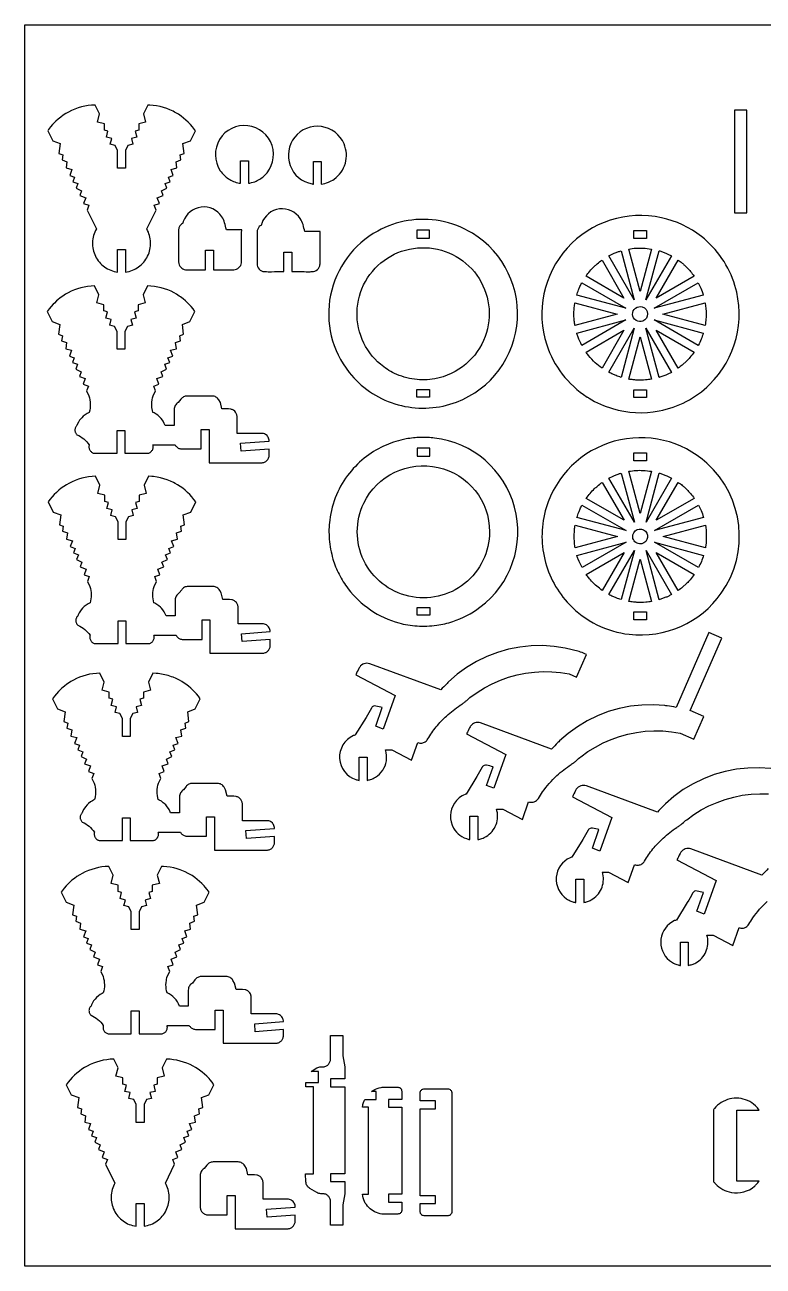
# Model space of a CAD drawing. Extents: x -1653 to 1827, y -1226 to 660.
# Drawn here: x -1653 to -532, y -1226 to 660 of the extents above; entities that cross this region are included whole.
import ezdxf

# ---------------------------------------------------------------- set-up
doc = ezdxf.new("R2010")
doc.units = 0
doc.header["$MEASUREMENT"] = 0
doc.layers.get('0').update_dxf_attribs({"linetype": 'CONTINUOUS'})
doc.layers.add('SECTIONCUTEDGES', color=18, linetype='CONTINUOUS')

msp = doc.modelspace()

# ---------------------------------------------------------------- linework, layer by layer
msp.add_lwpolyline([(1827.1, 660.5), (1827.1, -1226.1), (-1653.3, -1226.1), (-1653.3, 660.5)], close=True)
at = {"layer": 'SECTIONCUTEDGES'}
for points in [[(-1543.3, 304.1), (-1541.8, 301.9), (-1540.1, 299.8), (-1538.3, 297.8), (-1536.4, 295.9), (-1534.4, 294.1), (-1532.3, 292.5), (-1530.1, 291), (-1527.8, 289.7), (-1525.4, 288.4), (-1522.9, 287.4), (-1520.4, 286.4), (-1517.8, 285.6), (-1515.1, 285), (-1512.4, 284.6), (-1512.4, 318.9), (-1500.4, 318.9), (-1500.4, 284.6), (-1497.7, 285), (-1495.1, 285.6), (-1492.5, 286.4), (-1490, 287.4), (-1487.5, 288.4), (-1485.1, 289.7), (-1482.8, 291), (-1480.6, 292.5), (-1478.5, 294.1), (-1476.5, 295.9), (-1474.6, 297.8), (-1472.8, 299.8), (-1471.1, 301.9), (-1469.6, 304.1), (-1468.1, 306.4), (-1466.8, 308.8), (-1465.7, 311.3), (-1464.7, 313.9), (-1463.9, 316.4), (-1463.3, 319.1), (-1462.8, 321.7), (-1462.5, 324.4), (-1462.3, 327), (-1462.3, 329.7), (-1462.5, 332.4), (-1462.8, 335), (-1463.3, 337.6), (-1464, 340.2), (-1464.8, 342.8), (-1465.7, 345.3), (-1466.9, 347.8), (-1468.2, 350.2), (-1454, 378.8), (-1456.8, 386.2), (-1448.9, 389.1), (-1452.1, 397.6), (-1443.1, 400.9), (-1445.7, 408), (-1437.5, 412.1), (-1440.2, 419.2), (-1432.6, 422.1), (-1435.2, 428.9), (-1427.9, 431.7), (-1431.2, 440.7), (-1422.3, 443), (-1423.6, 452.4), (-1416.3, 455.1), (-1417.3, 462.8), (-1411.4, 465), (-1413.4, 479.9), (-1401.9, 484.2), (-1394.3, 499.5), (-1395.7, 501.5), (-1398.6, 505.3), (-1401.7, 509), (-1405.1, 512.5), (-1408.6, 515.7), (-1412.2, 518.8), (-1416.1, 521.8), (-1420.1, 524.5), (-1422.1, 525.7), (-1425.9, 527.9), (-1428.2, 529.1), (-1433, 531.3), (-1437.9, 533.2), (-1442.9, 534.9), (-1448, 536.2), (-1453.1, 537.3), (-1458.4, 538), (-1463.6, 538.4), (-1466.3, 538.5), (-1472.9, 525), (-1469.8, 512.6), (-1480.4, 509.9), (-1480.4, 500.3), (-1485.8, 499), (-1483.4, 489.5), (-1491.5, 487.5), (-1489.3, 478.9), (-1496.7, 477), (-1500.4, 469.4), (-1500.4, 442.4), (-1512.4, 442.4), (-1512.4, 469.4), (-1516.2, 477), (-1523.6, 478.9), (-1521.4, 487.5), (-1529.4, 489.5), (-1527.1, 499), (-1532.5, 500.3), (-1532.5, 509.9), (-1543.1, 512.6), (-1540, 525), (-1546.6, 538.5), (-1551.9, 538.3), (-1557.1, 537.7), (-1562.3, 536.8), (-1567.4, 535.6), (-1572.5, 534.1), (-1577.4, 532.3), (-1582.3, 530.2), (-1587, 527.9), (-1590.8, 525.7), (-1594.9, 523.1), (-1598.8, 520.3), (-1602.5, 517.3), (-1606.1, 514.1), (-1607.8, 512.5), (-1611.1, 509), (-1614.3, 505.3), (-1617.2, 501.5), (-1618.6, 499.5), (-1611, 484.2), (-1599.5, 479.9), (-1601.5, 465), (-1595.6, 462.8), (-1596.6, 455.1), (-1589.3, 452.4), (-1590.6, 443), (-1581.7, 440.7), (-1585, 431.7), (-1577.7, 428.9), (-1580.3, 422.1), (-1572.7, 419.2), (-1575.3, 412.1), (-1567.2, 408), (-1569.8, 400.9), (-1560.8, 397.6), (-1564, 389.1), (-1556.1, 386.2), (-1558.8, 378.8), (-1544.7, 350.2), (-1546, 347.8), (-1547.2, 345.3), (-1548.1, 342.8), (-1548.9, 340.2), (-1549.6, 337.6), (-1550.1, 335), (-1550.4, 332.4), (-1550.6, 329.7), (-1550.6, 327), (-1550.4, 324.4), (-1550.1, 321.7), (-1549.6, 319.1), (-1549, 316.4), (-1548.1, 313.9), (-1547.2, 311.3), (-1546, 308.8), (-1544.8, 306.4)], [(-575.7, 374.9), (-556.6, 374.9), (-556.6, 530.9), (-575.7, 530.9)], [(-1057.9, 348.3), (-1057.9, 336.3), (-1038.8, 336.3), (-1038.8, 348.3)], [(-728.4, 335.8), (-728.4, 347.8), (-709.3, 347.8), (-709.3, 335.8)], [(-1575.6, 39), (-1574.9, 38.2), (-1574.2, 37.5), (-1571.5, 36.2), (-1568.8, 34.7), (-1566.3, 33), (-1563.9, 31.1), (-1561.6, 29.1), (-1559.4, 26.9), (-1557.4, 24.6), (-1555.6, 22.2), (-1555.8, 21.2), (-1556, 20.2), (-1556, 19.1), (-1556, 18.1), (-1555.8, 17.1), (-1555.5, 16.1), (-1555.2, 15.2), (-1554.7, 14.3), (-1554.2, 13.4), (-1553.5, 12.6), (-1552.8, 11.8), (-1552.1, 11.2), (-1551.2, 10.6), (-1550.3, 10.1), (-1549.4, 9.7), (-1548.4, 9.4), (-1513.2, 9.4), (-1513.2, 44.1), (-1501.2, 44.1), (-1501.2, 9.4), (-1465.9, 9.4), (-1464.9, 9.7), (-1464, 10.1), (-1463.1, 10.6), (-1462.3, 11.2), (-1461.5, 11.8), (-1460.8, 12.6), (-1460.2, 13.4), (-1459.6, 14.3), (-1459.1, 15.2), (-1458.8, 16.1), (-1458.5, 17.1), (-1458.4, 18.1), (-1458.3, 19.1), (-1458.3, 20.2), (-1458.5, 21.2), (-1458.7, 22.2), (-1425.1, 22.1), (-1424.5, 21.2), (-1423.8, 20.2), (-1423, 19.4), (-1422.1, 18.6), (-1421.2, 17.9), (-1420.2, 17.3), (-1419.2, 16.8), (-1418.1, 16.4), (-1417, 16.1), (-1415.8, 15.9), (-1414.5, 15.9), (-1385.6, 15.9), (-1385.6, 45.4), (-1373.6, 45.4), (-1373.6, -5.2), (-1294, -5.2), (-1292.8, -5.1), (-1291.6, -4.9), (-1290.5, -4.6), (-1289.4, -4.2), (-1288.3, -3.7), (-1287.4, -3.1), (-1286.4, -2.4), (-1285.6, -1.7), (-1284.8, -0.8), (-1284.1, 0.1), (-1283.5, 1.1), (-1283, 2.1), (-1282.6, 3.2), (-1282.3, 4.4), (-1282.1, 5.6), (-1282.1, 6.8), (-1282.1, 15.6), (-1324.7, 12.5), (-1325.6, 24.6), (-1282.1, 27.8), (-1282.2, 29.3), (-1282.5, 30.8), (-1283, 32.3), (-1283.6, 33.7), (-1284.5, 34.9), (-1285.5, 36.1), (-1286.6, 37.1), (-1287.9, 38), (-1289.3, 38.7), (-1290.8, 39.2), (-1292.3, 39.5), (-1293.8, 39.6), (-1330.9, 39.6), (-1330.9, 64.6), (-1330.9, 65.7), (-1331.1, 66.8), (-1331.3, 67.9), (-1331.7, 68.9), (-1332.1, 69.9), (-1333.2, 71.7), (-1334.6, 73.3), (-1336.3, 74.6), (-1337.2, 75.2), (-1338.2, 75.6), (-1339.2, 76), (-1340.3, 76.3), (-1344, 76.8), (-1353.9, 76.8), (-1356.3, 86.4), (-1358.7, 90.4), (-1359.5, 91.7), (-1360.6, 92.9), (-1361.7, 93.9), (-1363, 94.7), (-1364.4, 95.4), (-1365.9, 95.9), (-1367.4, 96.2), (-1369, 96.3), (-1406.9, 96.3), (-1408.3, 96.2), (-1409.7, 96), (-1411, 95.6), (-1412.3, 95), (-1413.5, 94.3), (-1414.6, 93.5), (-1415.6, 92.5), (-1416.5, 91.4), (-1420.2, 86.4), (-1421.9, 85.3), (-1423, 84.3), (-1424.1, 83.1), (-1424.9, 81.8), (-1425.6, 80.4), (-1426.1, 79), (-1426.4, 77.4), (-1426.5, 75.9), (-1426.5, 51.6), (-1440.1, 51.6), (-1441.5, 54.8), (-1443.2, 57.9), (-1444.1, 59.4), (-1446.2, 62.1), (-1448.6, 64.7), (-1451.2, 67), (-1454.1, 69), (-1457.1, 70.7), (-1458.7, 71.5), (-1459.5, 74.6), (-1459.8, 76.1), (-1460.2, 79.3), (-1460.4, 80.9), (-1460.4, 84), (-1460.3, 87.2), (-1459.9, 90.3), (-1459.3, 93.4), (-1458.5, 96.5), (-1454.8, 104), (-1457.5, 111.4), (-1449.7, 114.3), (-1452.8, 122.8), (-1443.8, 126.1), (-1446.5, 133.3), (-1438.3, 137.3), (-1440.9, 144.5), (-1433.3, 147.3), (-1435.9, 154.2), (-1428.6, 156.9), (-1431.9, 165.9), (-1423, 168.2), (-1424.3, 177.6), (-1417, 180.4), (-1418, 188), (-1412.1, 190.2), (-1414.1, 205.1), (-1402.6, 209.4), (-1395, 224.8), (-1397.8, 228.7), (-1400.9, 232.4), (-1402.5, 234.2), (-1405.8, 237.7), (-1409.3, 241), (-1412.9, 244.1), (-1416.8, 247), (-1418.8, 248.3), (-1422.8, 250.9), (-1426.6, 253.1), (-1431.3, 255.5), (-1436.2, 257.5), (-1441.1, 259.3), (-1446.2, 260.8), (-1451.3, 262), (-1456.5, 262.9), (-1461.7, 263.5), (-1467, 263.8), (-1473.7, 250.2), (-1470.5, 237.8), (-1481.1, 235.1), (-1481.1, 225.6), (-1486.6, 224.2), (-1484.2, 214.8), (-1492.2, 212.7), (-1490, 204.1), (-1497.4, 202.2), (-1501.2, 194.6), (-1501.2, 167.7), (-1513.2, 167.7), (-1513.2, 194.6), (-1516.9, 202.2), (-1524.3, 204.1), (-1522.1, 212.7), (-1530.2, 214.8), (-1527.8, 224.2), (-1533.2, 225.6), (-1533.2, 235.1), (-1543.8, 237.8), (-1540.7, 250.2), (-1547.4, 263.8), (-1552.6, 263.5), (-1557.9, 262.9), (-1563, 262), (-1568.2, 260.8), (-1573.2, 259.3), (-1578.1, 257.5), (-1583, 255.5), (-1587.7, 253.1), (-1591.5, 250.9), (-1595.6, 248.3), (-1599.5, 245.5), (-1603.2, 242.5), (-1605.1, 241), (-1608.5, 237.7), (-1610.2, 236), (-1613.5, 232.4), (-1616.5, 228.7), (-1619.3, 224.8), (-1611.7, 209.4), (-1600.2, 205.1), (-1602.3, 190.2), (-1596.3, 188), (-1597.4, 180.4), (-1590, 177.6), (-1591.3, 168.2), (-1582.4, 165.9), (-1585.7, 156.9), (-1578.4, 154.2), (-1581, 147.3), (-1573.4, 144.5), (-1576.1, 137.3), (-1567.9, 133.3), (-1570.5, 126.1), (-1561.5, 122.8), (-1564.7, 114.3), (-1556.8, 111.4), (-1559.6, 104), (-1555.9, 96.5), (-1555, 93.4), (-1554.4, 90.3), (-1554, 87.2), (-1553.9, 84), (-1554, 80.9), (-1554.3, 77.7), (-1554.8, 74.6), (-1555.6, 71.5), (-1558.8, 69.9), (-1561.7, 68), (-1564.5, 65.9), (-1567, 63.4), (-1569.2, 60.8), (-1570.2, 59.4), (-1572, 56.4), (-1573.6, 53.2), (-1574.2, 51.6), (-1574.9, 50.9), (-1575.6, 50.1), (-1576.1, 49.3), (-1576.5, 48.4), (-1576.9, 47.5), (-1577.1, 46.5), (-1577.3, 45.5), (-1577.4, 44.5), (-1577.3, 43.5), (-1577.1, 42.6), (-1576.9, 41.6), (-1576.5, 40.7), (-1576.1, 39.8)], [(-1057.9, 94.4), (-1057.9, 106.4), (-1038.8, 106.4), (-1038.8, 94.4)], [(-728.4, 93.9), (-728.4, 105.9), (-709.3, 105.9), (-709.3, 93.9)], [(-1057.4, 17), (-1057.4, 5), (-1038.3, 5), (-1038.3, 17)], [(-728.1, -2.1), (-728.1, 9.9), (-709, 9.9), (-709, -2.1)], [(-1574.1, -250.5), (-1573.5, -251.2), (-1572.8, -251.9), (-1570, -253.3), (-1567.4, -254.8), (-1564.8, -256.5), (-1562.4, -258.3), (-1560.1, -260.4), (-1558, -262.5), (-1556, -264.8), (-1554.2, -267.3), (-1554.4, -268.3), (-1554.6, -269.3), (-1554.6, -270.3), (-1554.5, -271.3), (-1554.4, -272.3), (-1554.1, -273.3), (-1553.8, -274.3), (-1553.3, -275.2), (-1552.8, -276.1), (-1552.1, -276.9), (-1551.4, -277.6), (-1550.6, -278.3), (-1549.8, -278.8), (-1548.9, -279.3), (-1548, -279.7), (-1547, -280), (-1511.7, -280), (-1511.7, -245.3), (-1499.7, -245.3), (-1499.7, -280), (-1464.5, -280), (-1463.5, -279.7), (-1462.6, -279.3), (-1461.7, -278.8), (-1460.8, -278.3), (-1460.1, -277.6), (-1459.4, -276.9), (-1458.7, -276.1), (-1458.2, -275.2), (-1457.7, -274.3), (-1457.4, -273.3), (-1457.1, -272.3), (-1456.9, -271.3), (-1456.9, -270.3), (-1456.9, -269.3), (-1457.1, -268.3), (-1457.3, -267.3), (-1423.6, -267.3), (-1423, -268.3), (-1422.3, -269.2), (-1421.6, -270.1), (-1420.7, -270.8), (-1419.8, -271.5), (-1418.8, -272.1), (-1417.8, -272.6), (-1416.7, -273), (-1415.5, -273.3), (-1414.3, -273.5), (-1413.1, -273.6), (-1384.2, -273.6), (-1384.2, -244), (-1372.2, -244), (-1372.2, -294.6), (-1292.6, -294.6), (-1291.4, -294.6), (-1290.2, -294.4), (-1289.1, -294.1), (-1288, -293.7), (-1286.9, -293.2), (-1285.9, -292.6), (-1285, -291.9), (-1284.2, -291.1), (-1283.4, -290.3), (-1282.7, -289.3), (-1282.1, -288.4), (-1281.6, -287.3), (-1281.2, -286.2), (-1280.9, -285.1), (-1280.7, -283.9), (-1280.7, -282.7), (-1280.7, -273.8), (-1323.3, -276.9), (-1324.2, -264.9), (-1280.7, -261.7), (-1280.8, -260.1), (-1281.1, -258.6), (-1281.5, -257.2), (-1282.2, -255.8), (-1283.1, -254.5), (-1284.1, -253.4), (-1285.2, -252.3), (-1286.5, -251.5), (-1287.9, -250.8), (-1289.3, -250.3), (-1290.8, -250), (-1292.4, -249.9), (-1329.5, -249.9), (-1329.5, -224.9), (-1329.5, -223.7), (-1329.7, -222.6), (-1329.9, -221.6), (-1330.3, -220.5), (-1330.7, -219.6), (-1331.8, -217.7), (-1333.2, -216.2), (-1334.9, -214.8), (-1335.8, -214.3), (-1336.8, -213.8), (-1337.8, -213.4), (-1338.9, -213.2), (-1342.6, -212.7), (-1352.5, -212.7), (-1354.9, -203), (-1357.2, -199.1), (-1358.1, -197.8), (-1359.2, -196.6), (-1360.3, -195.6), (-1361.6, -194.7), (-1363, -194.1), (-1364.4, -193.6), (-1366, -193.3), (-1367.5, -193.2), (-1405.5, -193.2), (-1406.9, -193.2), (-1408.3, -193.5), (-1409.6, -193.9), (-1410.9, -194.4), (-1412.1, -195.1), (-1413.2, -196), (-1414.2, -197), (-1415.1, -198), (-1418.8, -203), (-1420.5, -204.2), (-1421.6, -205.2), (-1422.6, -206.4), (-1423.5, -207.6), (-1424.2, -209), (-1424.7, -210.5), (-1425, -212), (-1425.1, -213.6), (-1425.1, -237.9), (-1438.7, -237.9), (-1440.1, -234.6), (-1441.7, -231.5), (-1443.7, -228.7), (-1446, -226), (-1447.2, -224.8), (-1449.8, -222.5), (-1452.7, -220.4), (-1455.7, -218.7), (-1457.3, -218), (-1458.1, -214.9), (-1458.6, -211.7), (-1458.9, -208.6), (-1459, -205.4), (-1458.9, -202.3), (-1458.5, -199.1), (-1457.9, -196), (-1457, -193), (-1453.3, -185.5), (-1456.1, -178.1), (-1448.2, -175.2), (-1451.4, -166.7), (-1442.4, -163.3), (-1445, -156.2), (-1436.8, -152.1), (-1439.5, -145), (-1431.9, -142.2), (-1434.5, -135.3), (-1427.2, -132.6), (-1430.5, -123.6), (-1421.6, -121.3), (-1422.9, -111.8), (-1415.5, -109.1), (-1416.6, -101.4), (-1410.7, -99.2), (-1412.7, -84.3), (-1401.2, -80.1), (-1393.6, -64.7), (-1396.4, -60.8), (-1399.5, -57.1), (-1402.7, -53.5), (-1406.1, -50.1), (-1409.7, -46.9), (-1413.4, -43.9), (-1417.3, -41.1), (-1421.4, -38.5), (-1425.2, -36.4), (-1427.5, -35.1), (-1432.3, -32.9), (-1437.2, -31), (-1442.2, -29.4), (-1447.3, -28), (-1452.4, -27), (-1457.7, -26.2), (-1460.3, -26), (-1465.6, -25.7), (-1472.2, -39.2), (-1469.1, -51.6), (-1479.7, -54.3), (-1479.7, -63.9), (-1485.1, -65.3), (-1482.7, -74.7), (-1490.8, -76.7), (-1488.6, -85.4), (-1496, -87.2), (-1499.7, -94.8), (-1499.7, -121.8), (-1511.7, -121.8), (-1511.7, -94.8), (-1515.5, -87.2), (-1522.9, -85.4), (-1520.7, -76.7), (-1528.7, -74.7), (-1526.4, -65.3), (-1531.8, -63.9), (-1531.8, -54.3), (-1542.4, -51.6), (-1539.3, -39.2), (-1545.9, -25.7), (-1551.2, -26), (-1556.4, -26.6), (-1561.6, -27.5), (-1566.7, -28.7), (-1571.8, -30.1), (-1576.7, -31.9), (-1581.6, -34), (-1586.3, -36.4), (-1590.1, -38.5), (-1594.2, -41.1), (-1598.1, -43.9), (-1601.8, -46.9), (-1605.4, -50.1), (-1608.8, -53.5), (-1612, -57.1), (-1615.1, -60.8), (-1617.9, -64.7), (-1610.3, -80.1), (-1598.8, -84.3), (-1600.8, -99.2), (-1594.9, -101.4), (-1595.9, -109.1), (-1588.6, -111.8), (-1589.9, -121.3), (-1581, -123.6), (-1584.3, -132.6), (-1577, -135.3), (-1579.6, -142.2), (-1572, -145), (-1574.6, -152.1), (-1566.5, -156.2), (-1569.1, -163.3), (-1560.1, -166.7), (-1563.3, -175.2), (-1555.4, -178.1), (-1558.1, -185.5), (-1554.4, -193), (-1553.6, -196), (-1553, -199.1), (-1552.6, -202.3), (-1552.5, -205.4), (-1552.6, -208.6), (-1552.9, -211.7), (-1553.4, -214.9), (-1554.2, -218), (-1557.3, -219.5), (-1560.3, -221.4), (-1563, -223.6), (-1565.5, -226), (-1567.8, -228.7), (-1568.8, -230.1), (-1570.6, -233.1), (-1572.2, -236.2), (-1572.8, -237.9), (-1573.5, -238.6), (-1574.1, -239.4), (-1574.7, -240.2), (-1575.1, -241.1), (-1575.5, -242), (-1575.7, -242.9), (-1575.9, -243.9), (-1575.9, -244.9), (-1575.9, -245.9), (-1575.7, -246.9), (-1575.5, -247.8), (-1575.1, -248.8), (-1574.7, -249.6)], [(-1057.4, -236.9), (-1057.4, -224.9), (-1038.3, -224.9), (-1038.3, -236.9)], [(-728.1, -243.9), (-728.1, -231.9), (-709, -231.9), (-709, -243.9)], [(-1567.5, -549.6), (-1566.9, -550.4), (-1566.1, -551.1), (-1563.4, -552.5), (-1560.7, -554), (-1558.2, -555.7), (-1555.8, -557.5), (-1553.5, -559.5), (-1551.4, -561.7), (-1549.4, -564), (-1547.5, -566.5), (-1547.8, -567.5), (-1547.9, -568.5), (-1548, -569.5), (-1547.9, -570.5), (-1547.7, -571.5), (-1547.5, -572.5), (-1547.1, -573.5), (-1546.7, -574.4), (-1546.1, -575.3), (-1545.5, -576.1), (-1544.8, -576.8), (-1544, -577.4), (-1543.2, -578), (-1542.3, -578.5), (-1541.3, -578.9), (-1540.3, -579.2), (-1505.1, -579.2), (-1505.1, -544.5), (-1493.1, -544.5), (-1493.1, -579.2), (-1457.8, -579.2), (-1456.9, -578.9), (-1455.9, -578.5), (-1455, -578), (-1454.2, -577.4), (-1453.4, -576.8), (-1452.7, -576.1), (-1452.1, -575.3), (-1451.5, -574.4), (-1451.1, -573.5), (-1450.7, -572.5), (-1450.4, -571.5), (-1450.3, -570.5), (-1450.2, -569.5), (-1450.3, -568.5), (-1450.4, -567.5), (-1450.7, -566.5), (-1417, -566.5), (-1416.4, -567.5), (-1415.7, -568.4), (-1414.9, -569.3), (-1414.1, -570), (-1413.2, -570.7), (-1412.2, -571.3), (-1411.1, -571.8), (-1410, -572.2), (-1408.9, -572.5), (-1407.7, -572.7), (-1406.5, -572.8), (-1377.5, -572.8), (-1377.5, -543.2), (-1365.5, -543.2), (-1365.5, -593.8), (-1286, -593.8), (-1284.7, -593.7), (-1283.6, -593.6), (-1282.4, -593.3), (-1281.3, -592.9), (-1280.3, -592.4), (-1279.3, -591.8), (-1278.4, -591.1), (-1277.5, -590.3), (-1276.7, -589.5), (-1276.1, -588.5), (-1275.5, -587.5), (-1275, -586.5), (-1274.5, -585.4), (-1274.3, -584.3), (-1274.1, -583.1), (-1274, -581.8), (-1274, -573), (-1316.6, -576.1), (-1317.5, -564), (-1274, -560.9), (-1274.1, -559.3), (-1274.4, -557.8), (-1274.9, -556.4), (-1275.6, -555), (-1276.4, -553.7), (-1277.4, -552.5), (-1278.6, -551.5), (-1279.9, -550.7), (-1281.2, -550), (-1282.7, -549.5), (-1284.2, -549.2), (-1285.7, -549.1), (-1322.8, -549.1), (-1322.8, -524), (-1322.9, -522.9), (-1323, -521.8), (-1323.3, -520.8), (-1323.6, -519.7), (-1324, -518.7), (-1325.1, -516.9), (-1326.6, -515.3), (-1328.2, -514), (-1329.2, -513.5), (-1330.1, -513), (-1331.2, -512.6), (-1332.2, -512.4), (-1336, -511.9), (-1345.8, -511.9), (-1348.3, -502.2), (-1350.6, -498.3), (-1351.5, -497), (-1352.5, -495.8), (-1353.7, -494.8), (-1354.9, -493.9), (-1356.3, -493.2), (-1357.8, -492.8), (-1359.3, -492.4), (-1360.9, -492.3), (-1398.8, -492.3), (-1400.2, -492.4), (-1401.6, -492.7), (-1402.9, -493.1), (-1404.2, -493.6), (-1405.4, -494.3), (-1406.5, -495.2), (-1407.6, -496.1), (-1408.5, -497.2), (-1412.1, -502.2), (-1413.8, -503.3), (-1415, -504.4), (-1416, -505.5), (-1416.8, -506.8), (-1417.5, -508.2), (-1418, -509.7), (-1418.3, -511.2), (-1418.4, -512.8), (-1418.4, -537.1), (-1432, -537.1), (-1432.7, -535.4), (-1434.2, -532.2), (-1435.1, -530.7), (-1437.1, -527.9), (-1439.3, -525.2), (-1441.8, -522.8), (-1443.1, -521.7), (-1446, -519.6), (-1449.1, -517.9), (-1450.7, -517.1), (-1451.4, -514.1), (-1452, -510.9), (-1452.3, -507.8), (-1452.4, -504.6), (-1452.2, -501.5), (-1451.8, -498.3), (-1451.2, -495.2), (-1450.4, -492.1), (-1446.7, -484.7), (-1449.4, -477.3), (-1441.6, -474.3), (-1444.7, -465.9), (-1435.7, -462.5), (-1438.4, -455.4), (-1430.2, -451.3), (-1432.9, -444.2), (-1425.3, -441.4), (-1427.8, -434.5), (-1420.5, -431.8), (-1423.9, -422.7), (-1414.9, -420.5), (-1416.2, -411), (-1408.9, -408.3), (-1409.9, -400.6), (-1404, -398.4), (-1406, -383.5), (-1394.5, -379.2), (-1386.9, -363.9), (-1389.8, -360), (-1392.8, -356.2), (-1394.4, -354.4), (-1397.7, -351), (-1401.2, -347.7), (-1404.9, -344.6), (-1408.7, -341.7), (-1412.7, -339), (-1414.8, -337.7), (-1418.5, -335.5), (-1423.3, -333.2), (-1428.1, -331.1), (-1430.6, -330.2), (-1435.6, -328.5), (-1440.6, -327.2), (-1445.8, -326.2), (-1451, -325.4), (-1453.6, -325.2), (-1458.9, -324.9), (-1465.6, -338.4), (-1462.4, -350.8), (-1473.1, -353.5), (-1473.1, -363.1), (-1478.5, -364.5), (-1476.1, -373.9), (-1484.1, -375.9), (-1482, -384.6), (-1489.4, -386.4), (-1493.1, -394), (-1493.1, -421), (-1505.1, -421), (-1505.1, -394), (-1508.8, -386.4), (-1516.2, -384.6), (-1514, -375.9), (-1522.1, -373.9), (-1519.7, -364.5), (-1525.1, -363.1), (-1525.1, -353.5), (-1535.7, -350.8), (-1532.6, -338.4), (-1539.3, -324.9), (-1544.6, -325.2), (-1549.8, -325.8), (-1555, -326.6), (-1560.1, -327.8), (-1565.1, -329.3), (-1570.1, -331.1), (-1574.9, -333.2), (-1579.6, -335.5), (-1583.4, -337.7), (-1585.5, -339), (-1589.5, -341.7), (-1593.3, -344.6), (-1597, -347.7), (-1598.7, -349.3), (-1602.2, -352.7), (-1605.4, -356.2), (-1608.4, -360), (-1611.3, -363.9), (-1603.7, -379.2), (-1592.1, -383.5), (-1594.2, -398.4), (-1588.2, -400.6), (-1589.3, -408.3), (-1582, -411), (-1583.3, -420.5), (-1574.3, -422.7), (-1577.7, -431.8), (-1570.4, -434.5), (-1572.9, -441.4), (-1565.3, -444.2), (-1568, -451.3), (-1559.8, -455.4), (-1562.5, -462.5), (-1553.4, -465.9), (-1556.6, -474.3), (-1548.7, -477.3), (-1551.5, -484.7), (-1547.8, -492.1), (-1547, -495.2), (-1546.4, -498.3), (-1546, -501.5), (-1545.8, -504.6), (-1545.9, -507.8), (-1546, -509.4), (-1546.5, -512.5), (-1547.1, -515.6), (-1547.5, -517.1), (-1550.7, -518.7), (-1553.6, -520.6), (-1556.4, -522.8), (-1558.9, -525.2), (-1561.1, -527.9), (-1562.1, -529.3), (-1564, -532.2), (-1565.5, -535.4), (-1566.1, -537.1), (-1566.9, -537.8), (-1567.5, -538.5), (-1568, -539.4), (-1568.5, -540.2), (-1568.8, -541.2), (-1569.1, -542.1), (-1569.2, -543.1), (-1569.3, -544.1), (-1569.2, -545.1), (-1569.1, -546.1), (-1568.8, -547), (-1568.5, -547.9), (-1568, -548.8)], [(-1554.1, -843.3), (-1553.5, -844), (-1552.8, -844.8), (-1550, -846.1), (-1547.3, -847.6), (-1544.8, -849.3), (-1542.4, -851.2), (-1540.1, -853.2), (-1538, -855.3), (-1536, -857.7), (-1534.1, -860.1), (-1534.4, -861.1), (-1534.5, -862.1), (-1534.6, -863.1), (-1534.5, -864.2), (-1534.3, -865.2), (-1534.1, -866.1), (-1533.7, -867.1), (-1533.3, -868), (-1532.7, -868.9), (-1532.1, -869.7), (-1531.4, -870.4), (-1530.6, -871.1), (-1529.8, -871.7), (-1528.9, -872.1), (-1527.9, -872.5), (-1526.9, -872.9), (-1491.7, -872.9), (-1491.7, -838.2), (-1479.7, -838.2), (-1479.7, -872.9), (-1444.5, -872.9), (-1443.5, -872.5), (-1442.5, -872.1), (-1441.6, -871.7), (-1440.8, -871.1), (-1440, -870.4), (-1439.3, -869.7), (-1438.7, -868.9), (-1438.1, -868), (-1437.7, -867.1), (-1437.3, -866.1), (-1437.1, -865.2), (-1436.9, -864.2), (-1436.8, -863.1), (-1436.9, -862.1), (-1437, -861.1), (-1437.3, -860.1), (-1403.6, -860.1), (-1403, -861.1), (-1402.3, -862), (-1401.5, -862.9), (-1400.7, -863.7), (-1399.8, -864.3), (-1398.8, -864.9), (-1397.7, -865.4), (-1396.6, -865.9), (-1395.5, -866.1), (-1394.3, -866.3), (-1393.1, -866.4), (-1364.2, -866.4), (-1364.2, -836.8), (-1352.2, -836.8), (-1352.2, -887.4), (-1272.6, -887.4), (-1271.4, -887.4), (-1270.2, -887.2), (-1269, -886.9), (-1267.9, -886.5), (-1266.9, -886), (-1265.9, -885.4), (-1265, -884.7), (-1264.1, -883.9), (-1263.3, -883.1), (-1262.7, -882.2), (-1262.1, -881.2), (-1261.6, -880.1), (-1261.2, -879), (-1260.9, -877.9), (-1260.7, -876.7), (-1260.6, -875.5), (-1260.6, -866.6), (-1303.3, -869.7), (-1304.1, -857.7), (-1260.6, -854.5), (-1260.7, -853), (-1261, -851.4), (-1261.5, -850), (-1262.2, -848.6), (-1263, -847.3), (-1264, -846.2), (-1265.2, -845.2), (-1266.5, -844.3), (-1267.8, -843.6), (-1269.3, -843.1), (-1270.8, -842.8), (-1272.3, -842.7), (-1309.4, -842.7), (-1309.4, -817.7), (-1309.5, -816.5), (-1309.6, -815.5), (-1309.9, -814.4), (-1310.2, -813.4), (-1310.6, -812.4), (-1311.8, -810.6), (-1313.2, -809), (-1314.8, -807.7), (-1315.8, -807.1), (-1316.7, -806.6), (-1317.8, -806.3), (-1318.8, -806), (-1322.6, -805.5), (-1332.5, -805.5), (-1334.9, -795.9), (-1337.2, -791.9), (-1338.1, -790.6), (-1339.1, -789.4), (-1340.3, -788.4), (-1341.6, -787.6), (-1342.9, -786.9), (-1344.4, -786.4), (-1345.9, -786.1), (-1347.5, -786), (-1385.4, -786), (-1386.8, -786.1), (-1388.2, -786.3), (-1389.6, -786.7), (-1390.8, -787.3), (-1392, -788), (-1393.1, -788.8), (-1394.2, -789.8), (-1395.1, -790.9), (-1398.7, -795.9), (-1400.4, -797), (-1401.6, -798), (-1402.6, -799.2), (-1403.4, -800.5), (-1404.1, -801.8), (-1404.6, -803.3), (-1404.9, -804.8), (-1405, -806.4), (-1405, -830.7), (-1418.6, -830.7), (-1420, -827.4), (-1421.7, -824.4), (-1423.7, -821.5), (-1425.9, -818.8), (-1428.4, -816.4), (-1431.2, -814.2), (-1434.1, -812.4), (-1437.3, -810.8), (-1438, -807.7), (-1438.6, -804.6), (-1438.9, -801.4), (-1439, -798.3), (-1438.8, -795.1), (-1438.4, -792), (-1438.2, -790.4), (-1437.4, -787.3), (-1437, -785.8), (-1433.3, -778.3), (-1436, -770.9), (-1428.2, -768), (-1431.3, -759.5), (-1422.3, -756.1), (-1425, -749), (-1416.8, -745), (-1419.5, -737.8), (-1411.9, -735), (-1414.4, -728.1), (-1407.1, -725.4), (-1410.5, -716.4), (-1401.5, -714.1), (-1402.8, -704.6), (-1395.5, -701.9), (-1396.6, -694.2), (-1390.6, -692), (-1392.7, -677.2), (-1381.1, -672.9), (-1373.5, -657.5), (-1376.4, -653.6), (-1379.4, -649.9), (-1381, -648.1), (-1384.3, -644.6), (-1387.8, -641.3), (-1391.5, -638.2), (-1395.3, -635.3), (-1399.3, -632.6), (-1401.4, -631.3), (-1405.1, -629.2), (-1409.9, -626.8), (-1414.7, -624.7), (-1417.2, -623.8), (-1422.2, -622.2), (-1427.2, -620.8), (-1432.4, -619.8), (-1437.6, -619.1), (-1442.9, -618.6), (-1445.5, -618.5), (-1452.2, -632), (-1449, -644.4), (-1459.7, -647.1), (-1459.7, -656.7), (-1465.1, -658.1), (-1462.7, -667.5), (-1470.8, -669.6), (-1468.6, -678.2), (-1476, -680.1), (-1479.7, -687.6), (-1479.7, -714.6), (-1491.7, -714.6), (-1491.7, -687.6), (-1495.4, -680.1), (-1502.8, -678.2), (-1500.6, -669.6), (-1508.7, -667.5), (-1506.3, -658.1), (-1511.7, -656.7), (-1511.7, -647.1), (-1522.4, -644.4), (-1519.2, -632), (-1525.9, -618.5), (-1531.2, -618.8), (-1536.4, -619.4), (-1541.6, -620.3), (-1546.7, -621.5), (-1551.7, -623), (-1556.7, -624.7), (-1561.5, -626.8), (-1566.2, -629.2), (-1570, -631.3), (-1574.1, -633.9), (-1578, -636.7), (-1581.8, -639.7), (-1585.4, -642.9), (-1587.1, -644.6), (-1590.4, -648.1), (-1593.5, -651.7), (-1596.5, -655.5), (-1597.9, -657.5), (-1590.3, -672.9), (-1578.7, -677.2), (-1580.8, -692), (-1574.8, -694.2), (-1575.9, -701.9), (-1568.6, -704.6), (-1569.9, -714.1), (-1560.9, -716.4), (-1564.3, -725.4), (-1557, -728.1), (-1559.5, -735), (-1551.9, -737.8), (-1554.6, -745), (-1546.4, -749), (-1549.1, -756.1), (-1540.1, -759.5), (-1543.2, -768), (-1535.3, -770.9), (-1538.1, -778.3), (-1534.4, -785.8), (-1533.6, -788.8), (-1533, -792), (-1532.6, -795.1), (-1532.4, -798.3), (-1532.5, -801.4), (-1532.8, -804.6), (-1533.4, -807.7), (-1534.1, -810.8), (-1535.7, -811.5), (-1538.8, -813.3), (-1541.6, -815.3), (-1544.3, -817.6), (-1546.6, -820.1), (-1548.8, -822.9), (-1550.6, -825.9), (-1552.1, -829.1), (-1552.8, -830.7), (-1553.5, -831.4), (-1554.1, -832.2), (-1554.6, -833), (-1555.1, -833.9), (-1555.4, -834.8), (-1555.7, -835.8), (-1555.8, -836.7), (-1555.9, -837.7), (-1555.8, -838.7), (-1555.7, -839.7), (-1555.4, -840.7), (-1555.1, -841.6), (-1554.6, -842.5)], [(-1221.7, -1107.1), (-1222.8, -1106.1), (-1223.8, -1105), (-1224.7, -1103.7), (-1225.4, -1102.4), (-1225.9, -1101), (-1226.2, -1099.6), (-1226.4, -1098.1), (-1226.8, -1085.6), (-1214.9, -1085.6), (-1214.9, -953.6), (-1226.4, -953.6), (-1226.4, -947), (-1207.3, -947), (-1207.3, -930), (-1218.3, -930), (-1209.8, -924.9), (-1208.3, -924.1), (-1206.8, -923.6), (-1205.2, -923.3), (-1203.6, -923.2), (-1199.8, -923.1), (-1198.6, -922.9), (-1197.5, -922.6), (-1196.3, -922.2), (-1195.3, -921.7), (-1194.3, -921.1), (-1193.3, -920.4), (-1192.5, -919.6), (-1191.7, -918.7), (-1191, -917.8), (-1190.4, -916.8), (-1189.9, -915.7), (-1189.4, -914.6), (-1189.1, -913.4), (-1189, -912.2), (-1188.9, -911), (-1188.9, -875.4), (-1170.1, -875.4), (-1170.1, -906.4), (-1167.3, -923.2), (-1167.3, -941.6), (-1189.2, -941.6), (-1189.2, -953.6), (-1167.3, -953.6), (-1167.3, -1085.6), (-1188.9, -1085.6), (-1188.9, -1097.6), (-1167.3, -1097.6), (-1167.3, -1116), (-1170.1, -1132.7), (-1170.1, -1163.8), (-1188.9, -1163.8), (-1188.9, -1128.1), (-1189, -1126.9), (-1189.1, -1125.7), (-1189.4, -1124.5), (-1189.9, -1123.4), (-1190.4, -1122.3), (-1191, -1121.3), (-1191.7, -1120.4), (-1192.5, -1119.5), (-1193.3, -1118.7), (-1194.3, -1118), (-1195.3, -1117.4), (-1196.3, -1116.9), (-1197.5, -1116.5), (-1198.6, -1116.2), (-1199.8, -1116), (-1203.6, -1116), (-1205.2, -1115.8), (-1206.8, -1115.5), (-1208.3, -1115), (-1209.8, -1114.3), (-1220.5, -1107.9)], [(-1511.9, -1150.2), (-1510.1, -1152.2), (-1508.2, -1154), (-1506.2, -1155.8), (-1504, -1157.4), (-1501.8, -1158.9), (-1499.5, -1160.3), (-1497.2, -1161.5), (-1494.7, -1162.6), (-1492.2, -1163.5), (-1489.6, -1164.3), (-1486.9, -1164.9), (-1484.2, -1165.3), (-1484.2, -1131), (-1472.2, -1131), (-1472.2, -1165.3), (-1469.5, -1164.9), (-1466.9, -1164.3), (-1464.3, -1163.5), (-1461.8, -1162.6), (-1459.3, -1161.5), (-1456.9, -1160.3), (-1454.6, -1158.9), (-1452.4, -1157.4), (-1450.3, -1155.8), (-1448.3, -1154), (-1446.4, -1152.2), (-1444.6, -1150.2), (-1442.9, -1148.1), (-1441.3, -1145.8), (-1439.9, -1143.5), (-1438.6, -1141.1), (-1437.5, -1138.6), (-1436.5, -1136.1), (-1435.7, -1133.5), (-1435.1, -1130.9), (-1434.6, -1128.2), (-1434.3, -1125.6), (-1434.1, -1122.9), (-1434.1, -1120.2), (-1434.3, -1117.6), (-1434.6, -1114.9), (-1435.1, -1112.3), (-1435.7, -1109.7), (-1436.6, -1107.1), (-1437.5, -1104.6), (-1438.6, -1102.1), (-1439.9, -1099.7), (-1425.8, -1071.2), (-1428.6, -1063.8), (-1420.7, -1060.8), (-1423.9, -1052.4), (-1414.9, -1049), (-1417.5, -1041.9), (-1409.3, -1037.8), (-1412, -1030.7), (-1404.4, -1027.9), (-1406.9, -1021), (-1399.6, -1018.3), (-1403, -1009.2), (-1394.1, -1007), (-1395.4, -997.5), (-1388, -994.8), (-1389.1, -987.1), (-1383.1, -984.9), (-1385.2, -970), (-1373.7, -965.7), (-1366.1, -950.4), (-1368.9, -946.5), (-1371.9, -942.7), (-1373.5, -940.9), (-1376.8, -937.5), (-1380.3, -934.2), (-1384, -931.1), (-1387.8, -928.2), (-1391.8, -925.5), (-1393.9, -924.2), (-1397.7, -922), (-1402.4, -919.7), (-1407.2, -917.6), (-1412.2, -915.8), (-1417.2, -914.3), (-1422.3, -913.1), (-1427.5, -912.3), (-1432.8, -911.7), (-1438, -911.4), (-1444.7, -924.9), (-1441.6, -937.3), (-1452.2, -940), (-1452.2, -949.6), (-1457.6, -951), (-1455.2, -960.4), (-1463.3, -962.4), (-1461.1, -971.1), (-1468.5, -972.9), (-1472.2, -980.5), (-1472.2, -1007.5), (-1484.2, -1007.5), (-1484.2, -980.5), (-1488, -972.9), (-1495.4, -971.1), (-1493.2, -962.4), (-1501.2, -960.4), (-1498.8, -951), (-1504.3, -949.6), (-1504.3, -940), (-1514.9, -937.3), (-1511.7, -924.9), (-1518.4, -911.4), (-1523.7, -911.7), (-1528.9, -912.3), (-1534.1, -913.1), (-1539.2, -914.3), (-1544.3, -915.8), (-1549.2, -917.6), (-1554.1, -919.7), (-1558.8, -922), (-1562.6, -924.2), (-1566.6, -926.8), (-1570.5, -929.6), (-1574.3, -932.6), (-1577.9, -935.8), (-1581.3, -939.2), (-1584.5, -942.7), (-1587.6, -946.5), (-1590.4, -950.4), (-1582.8, -965.7), (-1571.3, -970), (-1573.3, -984.9), (-1567.4, -987.1), (-1568.4, -994.8), (-1561.1, -997.5), (-1562.4, -1007), (-1553.4, -1009.2), (-1556.8, -1018.3), (-1549.5, -1021), (-1552.1, -1027.9), (-1544.5, -1030.7), (-1547.1, -1037.8), (-1538.9, -1041.9), (-1541.6, -1049), (-1532.6, -1052.4), (-1535.7, -1060.8), (-1527.9, -1063.8), (-1530.6, -1071.2), (-1516.5, -1099.7), (-1517.8, -1102.1), (-1518.9, -1104.6), (-1519.9, -1107.1), (-1520.7, -1109.7), (-1521.4, -1112.3), (-1521.8, -1114.9), (-1522.2, -1117.6), (-1522.3, -1120.2), (-1522.3, -1122.9), (-1522.2, -1125.6), (-1521.9, -1128.2), (-1521.4, -1130.9), (-1520.7, -1133.5), (-1519.9, -1136.1), (-1519, -1138.6), (-1517.8, -1141.1), (-1516.5, -1143.5), (-1515.1, -1145.8), (-1513.6, -1148.1)], [(-1132.9, -1134.8), (-1134.6, -1132.6), (-1136.2, -1130.2), (-1137.5, -1127.7), (-1138.6, -1125.1), (-1139.5, -1122.3), (-1140.2, -1119.5), (-1140.6, -1116.6), (-1131.4, -1116.6), (-1131.4, -984.6), (-1140.6, -984.6), (-1140.2, -981.6), (-1139.9, -980.2), (-1139.1, -977.4), (-1138.1, -974.7), (-1137, -972.6), (-1119.8, -972.6), (-1119.8, -960.6), (-1126.8, -960.6), (-1124.4, -958.9), (-1121.9, -957.6), (-1120.6, -956.9), (-1118, -955.9), (-1115.2, -955), (-1112.3, -954.4), (-1110.8, -954.2), (-1086.3, -954.2), (-1085.1, -954.4), (-1084.5, -954.6), (-1083.5, -955.2), (-1082.6, -955.9), (-1081.9, -956.8), (-1081.4, -957.8), (-1081, -958.9), (-1080.9, -960.2), (-1080.9, -972.6), (-1101.2, -972.6), (-1101.2, -984.6), (-1080.9, -984.6), (-1080.9, -1116.6), (-1101.2, -1116.6), (-1101.2, -1128.6), (-1080.9, -1128.6), (-1080.9, -1141.6), (-1081.2, -1142.8), (-1081.4, -1143.3), (-1081.9, -1144.3), (-1082.6, -1145.2), (-1083.5, -1145.9), (-1084.5, -1146.5), (-1085.7, -1146.8), (-1086.9, -1147), (-1110.9, -1147), (-1113.8, -1146.4), (-1116.7, -1145.7), (-1119.4, -1144.7), (-1122, -1143.6), (-1124.4, -1142.2), (-1126.8, -1140.6), (-1129, -1138.8), (-1131, -1136.9)], [(-1051.1, -1147.7), (-1051.8, -1146.8), (-1052.4, -1145.8), (-1052.6, -1145.2), (-1052.8, -1144), (-1052.8, -1131), (-1029.8, -1131), (-1029.8, -1119), (-1052.8, -1119), (-1052.8, -987), (-1029.8, -987), (-1029.8, -975), (-1052.8, -975), (-1052.8, -962.6), (-1052.7, -961.4), (-1052.4, -960.3), (-1051.8, -959.3), (-1051.1, -958.4), (-1050.2, -957.7), (-1049.2, -957.1), (-1048.7, -956.9), (-1047.5, -956.7), (-1010.8, -956.6), (-1009.6, -956.8), (-1008.5, -957.1), (-1007.5, -957.7), (-1006.6, -958.4), (-1005.9, -959.3), (-1005.3, -960.3), (-1005.1, -960.8), (-1004.9, -962), (-1004.9, -1143.4), (-1005, -1144.6), (-1005.3, -1145.8), (-1005.9, -1146.8), (-1006.6, -1147.7), (-1007.5, -1148.4), (-1008.5, -1148.9), (-1009.1, -1149.1), (-1010.2, -1149.4), (-1046.9, -1149.4), (-1048.1, -1149.3), (-1049.2, -1148.9), (-1050.2, -1148.4)], [(-1285.2, -1151.5), (-1286.1, -1139.4), (-1242.6, -1136.2), (-1242.7, -1134.7), (-1242.9, -1133.2), (-1243.4, -1131.7), (-1244.1, -1130.3), (-1245, -1129.1), (-1246, -1127.9), (-1247.1, -1126.9), (-1248.4, -1126), (-1249.8, -1125.3), (-1251.2, -1124.8), (-1252.7, -1124.5), (-1254.3, -1124.4), (-1291.4, -1124.4), (-1291.4, -1099.4), (-1291.4, -1098.3), (-1291.6, -1097.2), (-1291.8, -1096.1), (-1292.2, -1095.1), (-1292.6, -1094.1), (-1293.7, -1092.3), (-1294.4, -1091.5), (-1295.9, -1090), (-1296.8, -1089.4), (-1297.7, -1088.8), (-1298.7, -1088.4), (-1299.7, -1088), (-1300.8, -1087.7), (-1304.5, -1087.2), (-1314.4, -1087.2), (-1316.8, -1077.6), (-1319.1, -1073.6), (-1320, -1072.3), (-1321, -1071.1), (-1322.2, -1070.1), (-1323.5, -1069.3), (-1324.9, -1068.6), (-1326.3, -1068.1), (-1327.9, -1067.8), (-1329.4, -1067.7), (-1367.4, -1067.7), (-1368.8, -1067.8), (-1370.2, -1068), (-1371.5, -1068.4), (-1372.8, -1069), (-1374, -1069.7), (-1375.1, -1070.5), (-1376.1, -1071.5), (-1377, -1072.6), (-1380.7, -1077.6), (-1382.4, -1078.7), (-1383.5, -1079.7), (-1384.5, -1080.9), (-1385.4, -1082.2), (-1386.1, -1083.6), (-1386.6, -1085), (-1386.9, -1086.6), (-1387, -1088.1), (-1387, -1136.2), (-1386.9, -1137.4), (-1386.7, -1138.6), (-1386.4, -1139.7), (-1386, -1140.8), (-1385.5, -1141.9), (-1384.9, -1142.8), (-1384.2, -1143.8), (-1383.5, -1144.6), (-1382.6, -1145.4), (-1381.7, -1146.1), (-1380.7, -1146.7), (-1379.7, -1147.2), (-1378.6, -1147.6), (-1377.4, -1147.9), (-1376.2, -1148.1), (-1375, -1148.1), (-1346.1, -1148.1), (-1346.1, -1118.6), (-1334.1, -1118.6), (-1334.1, -1169.2), (-1254.5, -1169.2), (-1253.3, -1169.1), (-1252.1, -1168.9), (-1251, -1168.6), (-1249.9, -1168.2), (-1248.8, -1167.7), (-1247.8, -1167.1), (-1246.9, -1166.4), (-1246.1, -1165.7), (-1245.3, -1164.8), (-1244.6, -1163.9), (-1244, -1162.9), (-1243.5, -1161.9), (-1243.1, -1160.8), (-1242.8, -1159.6), (-1242.6, -1158.4), (-1242.6, -1157.2), (-1242.6, -1148.4)]]:
    msp.add_lwpolyline(points, close=True, dxfattribs=at)
for points in [[(-1325.8, 419.6), (-1325.8, 453.9), (-1313.8, 453.9), (-1313.8, 419.6, 0.047597), (-1304.2, 422.1, 0.100184), (-1289.7, 431, 0.639695), (-1314.7, 507.2, 0.640021), (-1356.4, 438.8, 0.099512), (-1344, 426.5, 0.09979), (-1327.9, 420, 0.009062), (-1326.8, 419.8, -0.003021)], [(-1215, 452.7), (-1203, 452.7), (-1203, 418.4, 0.053281), (-1192.3, 421.3, 0.059622), (-1183.7, 425.9, 0.171891), (-1166.5, 450, 0.17205), (-1168.4, 479.4, 0.566523), (-1243.4, 489.7, 0.566801), (-1217.1, 418.7, 0.009062), (-1216.1, 418.5, -0.003021), (-1215, 418.4)], [(-1378.9, 288.2), (-1378.9, 317.8), (-1366.9, 317.8), (-1366.9, 288.2, -0.001261), (-1342.3, 288.2, 0.007568), (-1336.1, 288.2, 0.17911), (-1328.1, 291.5, 0.186027), (-1324.3, 299, 0.012625), (-1324.2, 299.4, 0.006307), (-1324.2, 300.2, 0.00914), (-1324.1, 310, -0.008036), (-1323.9, 349.1), (-1347.2, 349.1, 0.002778), (-1350, 359.7, 0.080686), (-1354.1, 368.8, 0.286261), (-1385.7, 383.4, 0.286452), (-1412.7, 361.5, 0.036637), (-1413.3, 359.3, -0.114416), (-1413.5, 358.8, -0.116624), (-1414, 358.3, 0.081245), (-1416.4, 356.6, 0.097719), (-1418.8, 352.9, 0.089338), (-1419.8, 348.2), (-1419.8, 300.2, 0.17911), (-1416.6, 292.1, 0.186027), (-1409.1, 288.3, 0.012625), (-1408.7, 288.3, 0.006307), (-1407.9, 288.2, 0.008514), (-1397.7, 288.2, -0.002207)], [(-1259.8, 285.4), (-1259.8, 314.9), (-1247.8, 314.9), (-1247.8, 285.4, -0.001261), (-1223.1, 285.3, 0.007568), (-1217, 285.4, 0.17911), (-1208.9, 288.6, 0.186027), (-1205.1, 296.1, 0.012625), (-1205, 296.5, 0.006307), (-1205, 297.3, 0.00914), (-1204.9, 307.1, -0.008036), (-1204.8, 346.3), (-1228.1, 346.3, 0.002778), (-1230.8, 356.8, 0.080686), (-1234.9, 366, 0.286261), (-1266.5, 380.6, 0.286452), (-1293.5, 358.6, 0.036637), (-1294.1, 356.4, -0.114416), (-1294.3, 355.9, -0.116624), (-1294.9, 355.5, 0.081245), (-1297.2, 353.8, 0.097719), (-1299.6, 350.1, 0.089338), (-1300.6, 345.4), (-1300.6, 297.3, 0.17911), (-1297.4, 289.2, 0.186027), (-1289.9, 285.4, 0.012625), (-1289.5, 285.4, 0.006307), (-1288.7, 285.4, 0.008514), (-1278.6, 285.3, -0.002207)], [(-1160.7, 132.2, 0.149338), (-1091.6, 84.6, 0.149353), (-1007.7, 83.8, 0.296651), (-906.2, 202.5, 0.29625), (-973.6, 343.7, 0.092281), (-1022.6, 362.5, 0.172556), (-1117.4, 347.1, 0.220869), (-1189, 249.7, 0.221131)], [(-796.4, 93, 0.063566), (-760.9, 77.2, 0.120276), (-689.9, 73.7, 0.147825), (-613.3, 113.8, 0.278823), (-574.8, 264.2, 0.15407), (-625.6, 338.7, 0.113627), (-686.3, 367.3, 0.268788), (-829.6, 321.2, 0.26905), (-860.7, 174.1, 0.085445), (-837.1, 129.7, 0.083649), (-799.4, 94.8, 0.004404), (-797.9, 93.9, 0.004421)], [(-954.1, 186.8, -0.131005), (-983.6, 144.7, -0.129677), (-1030.6, 122.5, -0.079692), (-1061.4, 121.8, -0.0771), (-1091.9, 130.8, -0.064704), (-1113.1, 144.5, -0.117883), (-1140.9, 182.3, -0.529054), (-1050.9, 321.8, -0.528938)], [(-718.9, 255.4), (-736.1, 319.7, -0.057699), (-714.6, 321.1, -0.024823), (-701.7, 319.7)], [(-801, 278.6, -0.014778), (-795.1, 286.1, -0.028539), (-788.2, 293.5, -0.018438), (-784, 297.2, -0.011345), (-776.7, 303), (-743.4, 245.3)], [(-727.8, 242.4), (-766.5, 309.2, -0.012176), (-758, 313.3, -0.019565), (-752.6, 315.4, -0.009363), (-750.2, 316.2, 0.003121), (-747.8, 317)], [(-710, 242.4), (-690, 317, 0.006199), (-689.5, 316.9, -0.0186), (-689.1, 316.8), (-679.8, 313.4, -0.018388), (-675.5, 311.4, 0.006129), (-671.3, 309.3)], [(-694.4, 245.3), (-661.2, 302.9, 0.006303), (-658, 300.7, -0.01891), (-655, 298.3, -0.017187), (-651.3, 295.1, -0.012321), (-646.4, 290.3, -0.018926), (-642.4, 285.8, -0.012469), (-636.8, 278.6)], [(-815, 249.7, -0.012918), (-812.4, 257.5, -0.018758), (-810.2, 262.7, -0.010898), (-808.8, 265.5, 0.003632), (-807.4, 268.4), (-740.5, 229.8)], [(-697.4, 229.8), (-630.5, 268.4, -0.026072), (-626.6, 260.3, -0.02074), (-622.8, 249.7)], [(-817.8, 203.6, 0.006429), (-818.4, 207.1, -0.01929), (-818.9, 210.7), (-819.4, 220.8), (-818.9, 231, -0.018896), (-818.4, 234.5, 0.006298), (-817.8, 238.1), (-753.5, 220.8)], [(-714.5, 210.3, -0.520017), (-730.3, 220.3, -0.519794), (-715.5, 231.7, -0.315968), (-707.5, 221.3, -0.315775)], [(-684.3, 220.8), (-620, 238.1, -0.005477), (-619.1, 230.6, -0.027167), (-618.5, 221.4, -0.022163), (-618.8, 213.6, -0.016966), (-620, 203.6)], [(-807.3, 173.3, -0.020623), (-813.1, 186, -0.019978), (-814.9, 191, -0.019766), (-815, 191.4, 0.006588), (-815.1, 191.9), (-740.5, 211.9)], [(-697.4, 211.9), (-622.8, 191.9, -0.023422), (-626.1, 182.5, -0.022807), (-630.5, 173.3)], [(-801, 163.1), (-743.4, 196.4), (-776.7, 138.7, -0.024397), (-786.9, 147, -0.042082), (-797.2, 157.9, -0.010889), (-799.1, 160.5, 0.00363)], [(-766.5, 132.4), (-727.8, 199.3), (-747.8, 124.7, -0.012234), (-755.3, 127.3, -0.017991), (-760.3, 129.4, -0.010478), (-763.4, 130.9, 0.003492)], [(-690, 124.6), (-710, 199.3), (-671.3, 132.3, 0.006248), (-675.5, 130.2, -0.018746), (-679.8, 128.2), (-689.1, 124.8, -0.018599), (-689.5, 124.7, 0.006199)], [(-661.1, 138.7), (-694.4, 196.4), (-636.8, 163.1, -0.014529), (-643.3, 154.8, -0.022653), (-647.9, 149.8), (-655, 143.3, -0.018394), (-658, 141, 0.006131)], [(-736.1, 121.9), (-718.9, 186.2), (-701.7, 121.9, -0.013089), (-710.5, 120.8, -0.036535), (-723.9, 120.5, -0.015577), (-729.3, 121, -0.012352)], [(-1162.3, -196.5, 0.082498), (-1128.3, -228.7, 0.081429), (-1085.3, -248.5, 0.051999), (-1057.6, -253.1, 0.048718), (-1027.7, -252, 0.045642), (-1003.5, -246.4, 0.081866), (-962, -224.8, 0.306737), (-909.5, -72.6, 0.307202), (-1031.2, 32.5, 0.018046), (-1041.1, 33.3, 0.016111), (-1052.2, 33.4, 0.042286), (-1074.2, 31.1, 0.052805), (-1104.7, 21.8, 0.063258), (-1134.4, 4.5, 0.060023), (-1160.3, -20.8, 0.070022), (-1179.9, -53.7, 0.067248), (-1190.3, -92.2, 0.053404), (-1190.9, -121.3, 0.050725), (-1185.3, -151.5, 0.04601), (-1176.1, -174.6, 0.044299)], [(-826.2, -220.7, 0.086412), (-784.6, -251.2, 0.086691), (-735.4, -265.8, 0.274319), (-595.6, -203.4, 0.379188), (-617.3, -5.9, 0.257222), (-758.1, 27.5, 0.257249), (-861.5, -73.6, 0.132982), (-863.7, -151.9, 0.132968)], [(-947.5, -110, -0.481507), (-1070.3, -207.9, -0.481693), (-1138.4, -66.4, -0.349808), (-1025.6, -12.1, -0.349977)], [(-718.6, -82.4), (-735.9, -18.1, -0.057699), (-714.3, -16.7, -0.024823), (-701.4, -18.1)], [(-800.7, -59.2, -0.014778), (-794.8, -51.7, -0.028539), (-788, -44.4, -0.018438), (-783.7, -40.6, -0.011345), (-776.4, -34.9), (-743.1, -92.5)], [(-727.5, -95.4), (-766.2, -28.6, -0.012176), (-757.7, -24.6, -0.019565), (-752.3, -22.4, -0.009363), (-749.9, -21.6, 0.003121), (-747.5, -20.8)], [(-709.7, -95.4), (-689.7, -20.8, 0.006199), (-689.2, -20.9, -0.0186), (-688.8, -21), (-679.5, -24.4, -0.018388), (-675.2, -26.4, 0.006129), (-671, -28.5)], [(-694.2, -92.5), (-660.9, -34.9, 0.006303), (-657.7, -37.1, -0.01891), (-654.7, -39.5, -0.017187), (-651, -42.7, -0.012321), (-646.1, -47.5, -0.018926), (-642.1, -52, -0.012469), (-636.5, -59.2)], [(-814.8, -88.1, -0.012918), (-812.1, -80.4, -0.018758), (-809.9, -75.1, -0.010898), (-808.5, -72.3, 0.003632), (-807.1, -69.4), (-740.2, -108.1)], [(-697.1, -108.1), (-630.2, -69.4, -0.026072), (-626.3, -77.5, -0.02074), (-622.5, -88.1)], [(-817.5, -134.2, 0.006429), (-818.1, -130.7, -0.01929), (-818.6, -127.1), (-819.1, -117), (-818.6, -106.8, -0.018896), (-818.1, -103.3, 0.006298), (-817.5, -99.8), (-753.2, -117)], [(-730, -118.2, -0.704491), (-710.6, -109, -0.705318), (-719.8, -128.4, -0.172802), (-726.7, -125.1, -0.173371)], [(-684, -117), (-619.7, -99.8, -0.035509), (-618.3, -115.6, -0.037792), (-619.1, -130.5, -0.007975), (-619.4, -132.3, 0.002658), (-619.7, -134.2)], [(-807, -164.5, -0.020623), (-812.8, -151.8, -0.019978), (-814.6, -146.8, -0.019766), (-814.7, -146.4, 0.006588), (-814.8, -145.9), (-740.2, -125.9)], [(-697.1, -125.9), (-622.5, -145.9, -0.023422), (-625.8, -155.3, -0.022807), (-630.2, -164.5)], [(-800.7, -174.8), (-743.1, -141.5), (-776.4, -199.1, -0.019294), (-784.7, -192.5, -0.045903), (-796.9, -179.9, -0.008546), (-798.7, -177.6, -0.007227)], [(-766.2, -205.4), (-727.5, -138.5), (-747.5, -213.1, -0.012234), (-755, -210.5, -0.017991), (-760, -208.5, -0.010478), (-763.1, -207, 0.003492)], [(-689.7, -213.2), (-709.7, -138.5), (-671, -205.5, 0.006248), (-675.2, -207.6, -0.018746), (-679.5, -209.6), (-688.8, -213, -0.018599), (-689.2, -213.1, 0.006199)], [(-660.9, -199.1), (-694.2, -141.5), (-636.5, -174.7, -0.014529), (-643, -183.1, -0.022653), (-647.6, -188.1), (-654.7, -194.5, -0.018394), (-657.7, -196.9, 0.006131)], [(-735.8, -215.9), (-718.6, -151.6), (-701.4, -215.9, -0.013089), (-710.2, -217, -0.036535), (-723.6, -217.3, -0.015577), (-729, -216.8, -0.012352)], [(-977.2, -577.8), (-977.2, -542.4), (-965.2, -542.4), (-965.2, -577.8, 0.023544), (-959.2, -576.2, 0.03569), (-955.5, -574.6, 0.169973), (-938.8, -557.9, 0.169094), (-936.2, -534.3, 0.017201), (-936.6, -532.9, -0.005733), (-937, -531.4), (-927.5, -531.4), (-897.7, -547.2), (-888.1, -520.3, 0.09929), (-882.4, -521, 0.116244), (-877.6, -519.5, 0.12564), (-873.2, -515.1, -0.015905), (-866.9, -505.4, -0.056835), (-845.2, -480.6, -0.035533), (-823.7, -463.6, -0.013715), (-821.3, -462.1, 0.024577), (-819, -460.5, 0.026089), (-815.4, -457.6, -0.020061), (-808.8, -451.9), (-798, -444.1), (-786.7, -437.1), (-774.9, -430.8), (-762.7, -425.5), (-750.2, -421), (-737.3, -417.5), (-724.3, -414.9), (-711.1, -413.2), (-697.8, -412.5), (-684.4, -412.7), (-671.2, -413.9), (-658, -416), (-637, -425.2), (-622, -390.9), (-643, -381.7), (-594.9, -271.6), (-614.2, -263.2), (-664.1, -376.8, -0.002171), (-677.8, -374.6, 0.013028), (-681.3, -374.1), (-698.6, -372.9), (-716, -373.3), (-733.4, -375.1), (-750.5, -378.5), (-767.2, -383.3), (-783.4, -389.6), (-799.1, -397.2), (-814, -406.2), (-828.1, -416.4), (-841.3, -427.8, 0.013028), (-843.7, -430.3, -0.002171), (-853.4, -440.3), (-961.2, -400.4, 0.161142), (-969.8, -400.4, 0.167596), (-976.4, -405.5, 0.03262), (-977.7, -407.7, -0.002417), (-982.3, -417.1), (-922.7, -448.6), (-940.9, -499.8), (-952, -495.4), (-942, -467.1, 0.000984), (-951.9, -464.7, 0.161021), (-955.5, -465, 0.167951), (-958.6, -467.8, -0.009744), (-966.6, -481.9), (-983.2, -508.6, -0.129096), (-983.8, -508.9, 0.054431), (-984.4, -509.1, 0.148247), (-1000.9, -522.5, 0.286429), (-1002.2, -560.3, 0.104197), (-992.5, -571.2, 0.101482), (-978.9, -577.4, 0.013414), (-978, -577.6, -0.004471)], [(-1145.5, -487.8), (-1145.5, -452.5), (-1133.5, -452.5), (-1133.5, -487.8, 0.020963), (-1128.3, -486.4, 0.061647), (-1120.9, -483.1, 0.220567), (-1104.2, -458.2, 0.114184), (-1105.4, -441.5), (-1095.8, -441.5), (-1066, -457.2), (-1056.5, -430.3, 0.110316), (-1050.3, -431, 0.121881), (-1045.1, -429.1, 0.112814), (-1041.2, -424.9, -0.038886), (-1028.4, -406.4, -0.039453), (-1012.9, -390, -0.033728), (-992.1, -373.7, -0.013715), (-989.7, -372.2, 0.024577), (-987.4, -370.6, 0.026089), (-983.8, -367.6, -0.020061), (-977.2, -362), (-966.4, -354.2), (-955.1, -347.1), (-943.3, -340.9), (-931.1, -335.6), (-918.6, -331.1), (-905.7, -327.6), (-892.7, -324.9), (-879.4, -323.3), (-866.1, -322.5), (-852.8, -322.8), (-839.5, -323.9), (-826.4, -326.1), (-815.4, -330.9), (-800.4, -296.6, -0.004535), (-809.2, -292.7, 0.027218), (-811.4, -291.8), (-832.4, -286.8), (-849.6, -284.2), (-867, -283), (-884.4, -283.4), (-901.7, -285.2), (-918.8, -288.6), (-935.6, -293.4), (-951.8, -299.6), (-967.5, -307.3), (-982.4, -316.3), (-996.5, -326.5), (-1009.6, -337.9, 0.013028), (-1012.1, -340.4, -0.002171), (-1021.7, -350.4), (-1129.5, -310.5, 0.161142), (-1138.2, -310.5, 0.167596), (-1144.7, -315.5, 0.03262), (-1146.1, -317.8, -0.002417), (-1150.7, -327.2), (-1091.1, -358.6), (-1109.3, -409.9), (-1120.4, -405.4), (-1110.4, -377.1, 0.000984), (-1120.2, -374.8, 0.161021), (-1123.9, -375.1, 0.167951), (-1126.9, -377.9, -0.009744), (-1135, -392), (-1151.6, -418.7, -0.104608), (-1152.1, -419, 0.035992), (-1154.3, -419.8, 0.3096), (-1175.3, -454.5, 0.310426), (-1150.5, -486.6, 0.017896), (-1148.6, -487.2, 0.01187)], [(-538, -1096.9), (-571.8, -1096.9), (-571.8, -988.8), (-538, -988.8, 0.038073), (-543.7, -982.4, 0.086225), (-555.6, -974.4, 0.165526), (-582.7, -972, 0.163078), (-606, -986.7, -0.003274), (-607.4, -988.3, 0.092926), (-607.6, -988.8), (-607.6, -1096.9, 0.085175), (-607.4, -1097.3, 0.019014), (-604.4, -1100.9, 0.164246), (-580.2, -1114.1, 0.225008), (-545, -1104.5, 0.029293), (-541.8, -1101.4, 0.021768)]]:
    msp.add_lwpolyline(points, format="xyb", close=True, dxfattribs=at)
for points in [[(-520.5, -469.8), (-537.9, -468.6), (-555.3, -469), (-572.6, -470.8), (-589.7, -474.2), (-606.5, -479), (-622.7, -485.2), (-638.4, -492.9), (-653.3, -501.8), (-667.4, -512.1), (-680.5, -523.5, 0.013028), (-683, -526, -0.002171), (-692.6, -536), (-800.4, -496.1, 0.161142), (-809.1, -496.1, 0.167596), (-815.7, -501.1, 0.03262), (-817, -503.4, -0.002417), (-821.6, -512.8), (-762, -544.2), (-780.2, -595.5), (-791.3, -591), (-781.3, -562.7, 0.000984), (-791.1, -560.4, 0.161021), (-794.8, -560.7, 0.167951), (-797.8, -563.5, -0.009744), (-805.9, -577.5), (-822.5, -604.3, -0.104608), (-823, -604.6, 0.035992), (-825.2, -605.4, 0.271691), (-846.1, -635.1, 0.272097), (-830.4, -667.8, 0.041095), (-825.3, -670.7, 0.04113), (-819.8, -672.7, 0.017881), (-818.1, -673.1, -0.00596), (-816.4, -673.4), (-816.4, -638.1), (-804.4, -638.1), (-804.4, -673.4, 0.022698), (-798.6, -671.9, 0.051188), (-793.3, -669.5, 0.160914), (-777.7, -652.6, 0.163128), (-775.5, -630, 0.017201), (-775.9, -628.5, -0.005733), (-776.3, -627.1), (-766.7, -627.1), (-736.9, -642.8), (-727.4, -615.9, 0.110316), (-721.3, -616.6, 0.121881), (-716, -614.7, 0.112814), (-712.1, -610.5, -0.038886), (-699.4, -592, -0.039453), (-683.8, -575.6, -0.033728), (-663, -559.3, -0.013715), (-660.6, -557.8, 0.024577), (-658.3, -556.2, 0.026089), (-654.7, -553.2, -0.020061), (-648.1, -547.6), (-637.3, -539.8), (-626, -532.7), (-614.2, -526.5), (-602, -521.2), (-589.5, -516.7), (-576.6, -513.1), (-563.6, -510.5), (-550.3, -508.8), (-537, -508.1), (-523.7, -508.4)], [(-524.2, -621.6, -0.002171), (-533.8, -631.7), (-641.6, -591.8, 0.161142), (-650.2, -591.8, 0.167596), (-656.8, -596.8, 0.03262), (-658.1, -599.1, -0.002417), (-662.8, -608.4), (-603.2, -639.9), (-621.4, -691.1), (-632.5, -686.7), (-622.5, -658.4, 0.000984), (-632.3, -656, 0.161021), (-636, -656.4, 0.167951), (-639, -659.1, -0.009744), (-647.1, -673.2), (-663.7, -700, -0.104608), (-664.2, -700.2, 0.035992), (-666.4, -701, 0.259424), (-687.2, -729.1, 0.259758), (-674.3, -761.5, 0.052586), (-668, -765.6, 0.052673), (-661, -768.3, 0.017881), (-659.3, -768.7, -0.00596), (-657.6, -769.1), (-657.6, -733.7), (-645.6, -733.7), (-645.6, -769.1, 0.022698), (-639.8, -767.5, 0.051188), (-634.4, -765.2, 0.160914), (-618.9, -748.2, 0.163128), (-616.7, -725.6, 0.017201), (-617.1, -724.2, -0.005733), (-617.5, -722.8), (-607.9, -722.8), (-578.1, -738.5), (-568.6, -711.6, 0.09929), (-562.8, -712.3, 0.116244), (-558.1, -710.9, 0.12564), (-553.6, -706.5, -0.015905), (-547.4, -696.7, -0.056835), (-525.7, -671.9, -0.035533)]]:
    msp.add_lwpolyline(points, format="xyb", dxfattribs=at)

doc.saveas('drawing.dxf')
